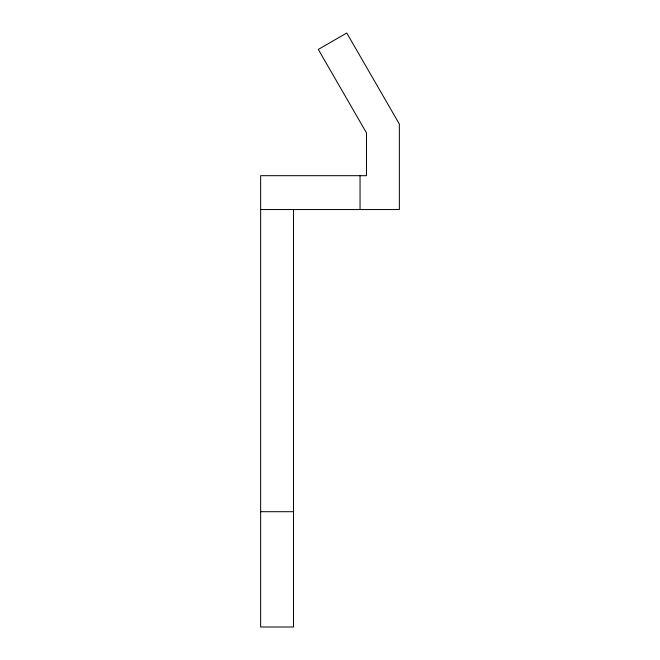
<?xml version="1.0" encoding="UTF-8"?>
<svg xmlns="http://www.w3.org/2000/svg" width="660" height="660" viewBox="0 0 660 660"><rect width="100%" height="100%" fill="white"/><g stroke="black" fill="none" stroke-linecap="round" stroke-linejoin="round"><path stroke-width="0.99" d="M260.642 209.55L399.358 209.55L399.358 124.088L346.764 33L318.301 49.434L366.481 132.899L366.481 175.684L260.642 175.684L260.642 627L293.518 627L293.518 209.55M260.642 511.698L293.518 511.698M360.046 175.684L360.046 209.55"/></g></svg>
